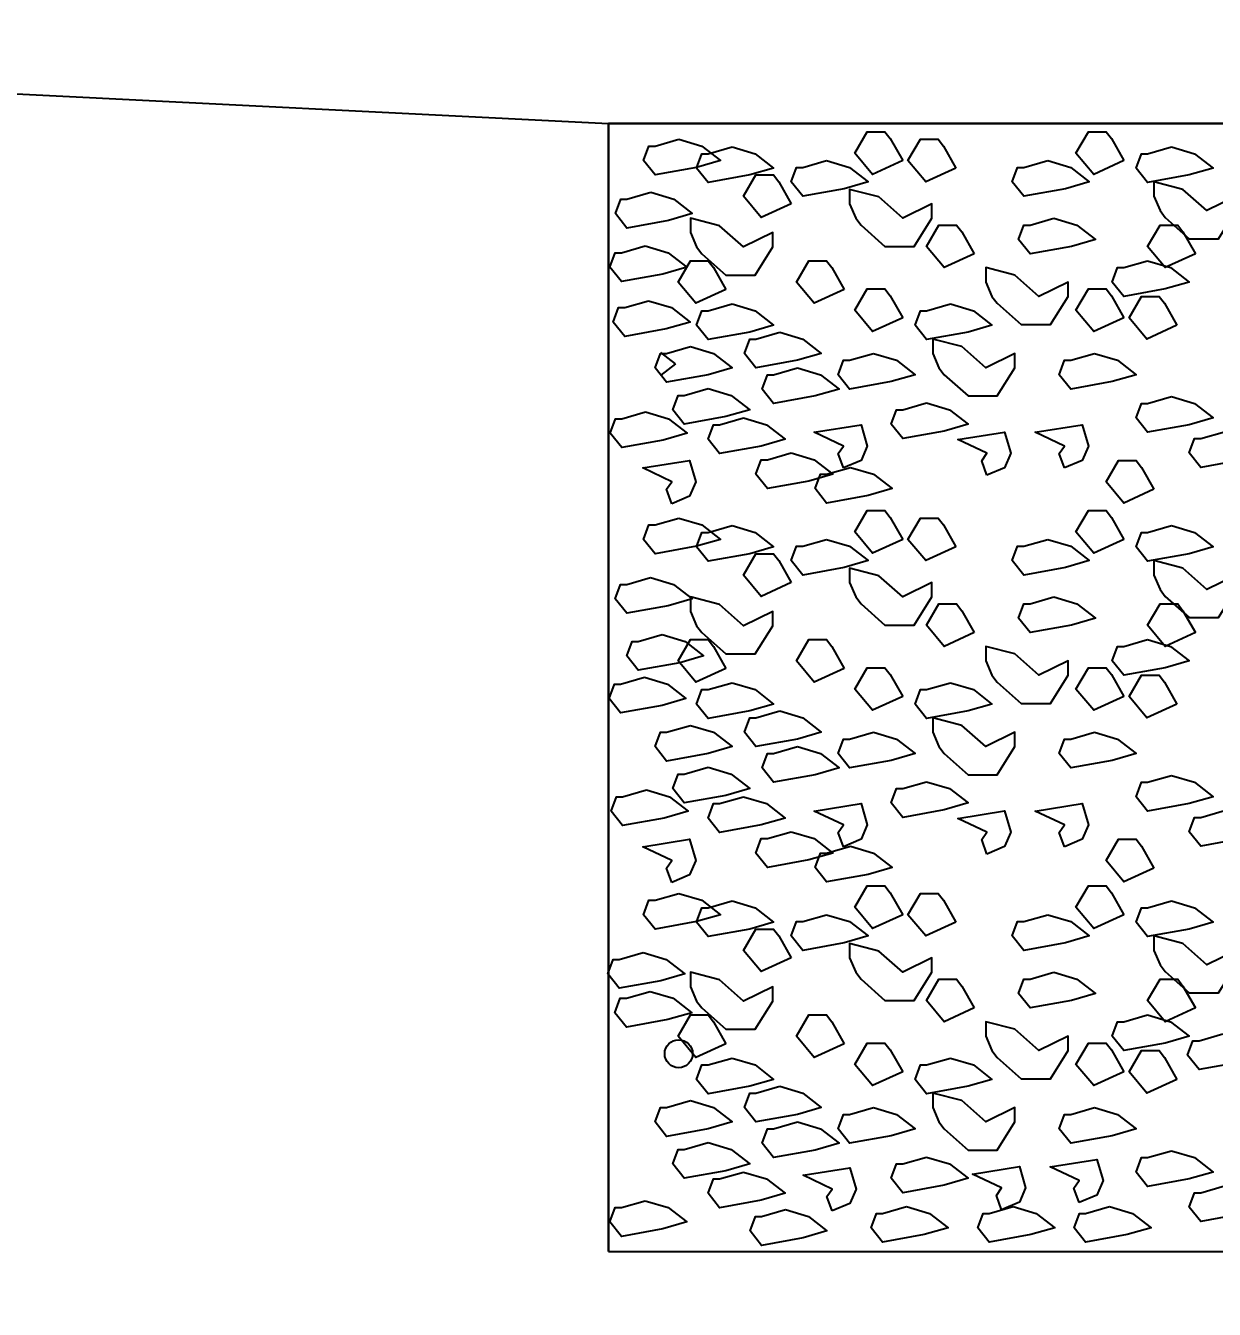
# Model space of a CAD drawing. Header units: metres. Extents: x 0 to 298, y 0 to 242.
# Drawn here: x 29.991 to 33.633, y 10.493 to 14.426 of the extents above; entities that cross this region are included whole.
import ezdxf

# ---------------------------------------------------------------- set-up
doc = ezdxf.new("R2010")
doc.units = ezdxf.units.M
doc.styles.add('rs', font='arial.ttf', dxfattribs={"width": 0.85})
doc.dimstyles.new('my1', dxfattribs={"dimtxt": 0.3, "dimasz": 0.1, "dimexe": 0.12, "dimexo": 0.5, "dimgap": 0.1, "dimtad": 1, "dimtoh": 1, "dimzin": 3, "dimdsep": 46, "dimtxsty": 'rs', "dimblk": 'OBLIQUE', "dimcen": 0.09, "dimdle": 0.1, "dimclrd": 8, "dimclre": 8, "dimclrt": 4, "dimadec": 0, "dimazin": 0, "dimtfac": 1, "dimtofl": 0, "dimtmove": 0, "dimatfit": 3, "dimldrblk": 'OBLIQUE', "dimfxl": 0, "dimtolj": 1, "dimtzin": 0, "dimarcsym": 0})

# ---------------------------------------------------------------- blocks, each defined once
blk = doc.blocks.new('_Oblique')
at = {"color": 0, "linetype": 'ByBlock', "lineweight": -2}
blk.add_line((-0.5, -0.5), (0.5, 0.5), dxfattribs=at)
blk = doc.blocks.new('*D60')
at = {"color": 8, "linetype": 'Continuous', "lineweight": -2}
for p, q in [((31.777, 10.17), (31.777, 8.1359)), ((34.081, 10.17), (34.081, 8.1359)), ((31.677, 8.2559), (34.181, 8.2559))]:
    blk.add_line(p, q, dxfattribs=at)
at = {"layer": 'DEFPOINTS', "color": 0, "linetype": 'Continuous'}
for p in [(31.777, 10.67), (34.081, 10.67), (34.081, 8.2559)]:
    blk.add_point(p, dxfattribs=at)
at = {"color": 8, "linetype": 'Continuous', "lineweight": -2, "xscale": 0.1, "yscale": 0.1, "zscale": 0.1, "rotation": 180}
blk.add_blockref('_Oblique', (31.777, 8.2559), dxfattribs=at)
at = {"color": 8, "linetype": 'Continuous', "lineweight": -2, "xscale": 0.1, "yscale": 0.1, "zscale": 0.1}
blk.add_blockref('_Oblique', (34.081, 8.2559), dxfattribs=at)
at = {"color": 4, "linetype": 'Continuous', "insert": (32.929, 8.509), "char_height": 0.3, "attachment_point": 5, "style": 'rs'}
blk.add_mtext('\\A1;1.00', dxfattribs=at)

msp = doc.modelspace()

# ---------------------------------------------------------------- linework, layer by layer
at = {"ltscale": 7}
for p, q in [((21.14714, 14.65748), (31.77703, 14.12598)), ((31.77703, 10.66998), (31.77703, 14.12598)), ((31.77703, 14.12598), (34.02343, 14.12598)), ((31.77703, 10.66998), (34.02343, 10.66998))]:
    msp.add_line(p, q, dxfattribs=at)
for q in [(31.93706, 13.42415), (31.93706, 13.35538)]:
    msp.add_line((31.98212, 13.38977), q)
at = {"color": 175, "linetype": 'ByBlock'}
msp.add_lwpolyline([(31.77703, 10.66998), (34.08103, 10.66998), (34.08103, 14.12598), (31.77703, 14.12598)], close=True, dxfattribs=at)
for points in [[(32.67794, 14.01238), (32.58584, 13.97018), (32.53166, 14.0354), (32.56958, 14.10062), (32.62376, 14.10062), (32.64001, 14.07952)], [(32.67794, 14.01238), (32.58584, 13.97018), (32.53166, 14.0354), (32.56958, 14.10062), (32.62376, 14.10062), (32.64001, 14.07952)], [(33.35516, 14.01238), (33.26306, 13.97018), (33.20888, 14.0354), (33.24681, 14.10062), (33.30098, 14.10062), (33.31724, 14.07952)], [(33.35516, 14.01238), (33.26306, 13.97018), (33.20888, 14.0354), (33.24681, 14.10062), (33.30098, 14.10062), (33.31724, 14.07952)], [(31.99259, 14.0776), (32.06302, 14.0565), (32.11991, 14.01238), (32.04677, 13.99128), (31.91945, 13.96826), (31.88423, 14.01238), (31.90049, 14.0565), (31.91945, 14.0565)], [(31.99259, 14.0776), (32.06302, 14.0565), (32.11991, 14.01238), (32.04677, 13.99128), (31.91945, 13.96826), (31.88423, 14.01238), (31.90049, 14.0565), (31.91945, 14.0565)], [(32.15512, 14.05459), (32.22555, 14.03348), (32.28244, 13.98936), (32.2093, 13.96826), (32.08198, 13.94524), (32.04677, 13.98936), (32.06302, 14.03348), (32.08198, 14.03348)], [(32.15512, 14.05459), (32.22555, 14.03348), (32.28244, 13.98936), (32.2093, 13.96826), (32.08198, 13.94524), (32.04677, 13.98936), (32.06302, 14.03348), (32.08198, 14.03348)], [(32.84047, 13.98936), (32.74837, 13.94716), (32.69419, 14.01238), (32.73212, 14.0776), (32.78629, 14.0776), (32.80255, 14.0565)], [(32.84047, 13.98936), (32.74837, 13.94716), (32.69419, 14.01238), (32.73212, 14.0776), (32.78629, 14.0776), (32.80255, 14.0565)], [(33.50144, 14.05459), (33.57187, 14.03348), (33.62876, 13.98936), (33.55562, 13.96826), (33.4283, 13.94524), (33.39309, 13.98936), (33.40934, 14.03348), (33.4283, 14.03348)], [(33.50144, 14.05459), (33.57187, 14.03348), (33.62876, 13.98936), (33.55562, 13.96826), (33.4283, 13.94524), (33.39309, 13.98936), (33.40934, 14.03348), (33.4283, 14.03348)], [(32.44497, 14.01238), (32.51541, 13.99128), (32.57229, 13.94716), (32.49915, 13.92606), (32.37183, 13.90304), (32.33662, 13.94716), (32.35287, 13.99128), (32.37183, 13.99128)], [(32.44497, 14.01238), (32.51541, 13.99128), (32.57229, 13.94716), (32.49915, 13.92606), (32.37183, 13.90304), (32.33662, 13.94716), (32.35287, 13.99128), (32.37183, 13.99128)], [(33.1222, 14.01238), (33.19263, 13.99128), (33.24951, 13.94716), (33.17637, 13.92606), (33.04906, 13.90304), (33.01384, 13.94716), (33.03009, 13.99128), (33.04906, 13.99128)], [(33.1222, 14.01238), (33.19263, 13.99128), (33.24951, 13.94716), (33.17637, 13.92606), (33.04906, 13.90304), (33.01384, 13.94716), (33.03009, 13.99128), (33.04906, 13.99128)], [(32.33662, 13.88002), (32.24452, 13.83782), (32.19034, 13.90304), (32.22826, 13.96826), (32.28244, 13.96826), (32.29869, 13.94716)], [(32.33662, 13.88002), (32.24452, 13.83782), (32.19034, 13.90304), (32.22826, 13.96826), (32.28244, 13.96826), (32.29869, 13.94716)], [(32.55062, 13.8148), (32.62376, 13.74958), (32.71315, 13.74958), (32.76733, 13.8359), (32.76733, 13.88002), (32.67794, 13.8359), (32.6048, 13.90112), (32.51541, 13.92414), (32.51541, 13.88002), (32.53437, 13.8359)], [(32.55062, 13.8148), (32.62376, 13.74958), (32.71315, 13.74958), (32.76733, 13.8359), (32.76733, 13.88002), (32.67794, 13.8359), (32.6048, 13.90112), (32.51541, 13.92414), (32.51541, 13.88002), (32.53437, 13.8359)], [(33.48248, 13.83782), (33.55562, 13.7726), (33.64501, 13.7726), (33.69919, 13.85892), (33.69919, 13.90304), (33.6098, 13.85892), (33.53666, 13.92414), (33.44726, 13.94716), (33.44726, 13.90304), (33.46623, 13.85892)], [(33.48248, 13.83782), (33.55562, 13.7726), (33.64501, 13.7726), (33.69919, 13.85892), (33.69919, 13.90304), (33.6098, 13.85892), (33.53666, 13.92414), (33.44726, 13.94716), (33.44726, 13.90304), (33.46623, 13.85892)], [(31.90621, 13.9151), (31.97664, 13.894), (32.03353, 13.84988), (31.96039, 13.82878), (31.83307, 13.80576), (31.79786, 13.84988), (31.81411, 13.894), (31.83307, 13.894)], [(31.90621, 13.9151), (31.97664, 13.894), (32.03353, 13.84988), (31.96039, 13.82878), (31.83307, 13.80576), (31.79786, 13.84988), (31.81411, 13.894), (31.83307, 13.894)], [(32.06302, 13.72656), (32.13616, 13.66134), (32.22555, 13.66134), (32.27973, 13.74766), (32.27973, 13.79178), (32.19034, 13.74766), (32.1172, 13.81288), (32.02781, 13.8359), (32.02781, 13.79178), (32.04677, 13.74766)], [(32.06302, 13.72656), (32.13616, 13.66134), (32.22555, 13.66134), (32.27973, 13.74766), (32.27973, 13.79178), (32.19034, 13.74766), (32.1172, 13.81288), (32.02781, 13.8359), (32.02781, 13.79178), (32.04677, 13.74766)], [(32.89736, 13.72656), (32.80526, 13.68436), (32.75108, 13.74958), (32.789, 13.8148), (32.84318, 13.8148), (32.85943, 13.7937)], [(32.89736, 13.72656), (32.80526, 13.68436), (32.75108, 13.74958), (32.789, 13.8148), (32.84318, 13.8148), (32.85943, 13.7937)], [(33.14116, 13.8359), (33.21159, 13.8148), (33.26848, 13.77068), (33.19534, 13.74958), (33.06802, 13.72656), (33.0328, 13.77068), (33.04906, 13.8148), (33.06802, 13.8148)], [(33.14116, 13.8359), (33.21159, 13.8148), (33.26848, 13.77068), (33.19534, 13.74958), (33.06802, 13.72656), (33.0328, 13.77068), (33.04906, 13.8148), (33.06802, 13.8148)], [(33.57458, 13.72656), (33.48248, 13.68436), (33.4283, 13.74958), (33.46623, 13.8148), (33.5204, 13.8148), (33.53666, 13.7937)], [(33.57458, 13.72656), (33.48248, 13.68436), (33.4283, 13.74958), (33.46623, 13.8148), (33.5204, 13.8148), (33.53666, 13.7937)], [(31.88927, 13.75084), (31.9597, 13.72974), (32.01658, 13.68562), (31.94344, 13.66452), (31.81613, 13.6415), (31.78091, 13.68562), (31.79716, 13.72974), (31.81613, 13.72974)], [(32.13616, 13.61722), (32.04406, 13.57502), (31.98988, 13.64024), (32.02781, 13.70546), (32.08198, 13.70546), (32.09824, 13.68436)], [(32.13616, 13.61722), (32.04406, 13.57502), (31.98988, 13.64024), (32.02781, 13.70546), (32.08198, 13.70546), (32.09824, 13.68436)], [(32.49915, 13.61722), (32.40705, 13.57502), (32.35287, 13.64024), (32.3908, 13.70546), (32.44497, 13.70546), (32.46123, 13.68436)], [(32.49915, 13.61722), (32.40705, 13.57502), (32.35287, 13.64024), (32.3908, 13.70546), (32.44497, 13.70546), (32.46123, 13.68436)], [(33.4283, 13.70546), (33.49873, 13.68436), (33.55562, 13.64024), (33.48248, 13.61914), (33.35516, 13.59612), (33.31995, 13.64024), (33.3362, 13.68436), (33.35516, 13.68436)], [(33.4283, 13.70546), (33.49873, 13.68436), (33.55562, 13.64024), (33.48248, 13.61914), (33.35516, 13.59612), (33.31995, 13.64024), (33.3362, 13.68436), (33.35516, 13.68436)], [(32.96779, 13.57502), (33.04093, 13.5098), (33.13032, 13.5098), (33.1845, 13.59612), (33.1845, 13.64024), (33.09511, 13.59612), (33.02197, 13.66134), (32.93257, 13.68436), (32.93257, 13.64024), (32.95154, 13.59612)], [(32.96779, 13.57502), (33.04093, 13.5098), (33.13032, 13.5098), (33.1845, 13.59612), (33.1845, 13.64024), (33.09511, 13.59612), (33.02197, 13.66134), (32.93257, 13.68436), (32.93257, 13.64024), (32.95154, 13.59612)], [(32.67794, 13.5309), (32.58584, 13.4887), (32.53166, 13.55392), (32.56958, 13.61914), (32.62376, 13.61914), (32.64001, 13.59804)], [(32.67794, 13.5309), (32.58584, 13.4887), (32.53166, 13.55392), (32.56958, 13.61914), (32.62376, 13.61914), (32.64001, 13.59804)], [(33.35516, 13.5309), (33.26306, 13.4887), (33.20888, 13.55392), (33.24681, 13.61914), (33.30098, 13.61914), (33.31724, 13.59804)], [(33.35516, 13.5309), (33.26306, 13.4887), (33.20888, 13.55392), (33.24681, 13.61914), (33.30098, 13.61914), (33.31724, 13.59804)], [(31.89948, 13.58291), (31.96991, 13.56181), (32.0268, 13.51769), (31.95366, 13.49659), (31.82634, 13.47357), (31.79112, 13.51769), (31.80738, 13.56181), (31.82634, 13.56181)], [(32.15512, 13.5731), (32.22555, 13.552), (32.28244, 13.50788), (32.2093, 13.48678), (32.08198, 13.46376), (32.04677, 13.50788), (32.06302, 13.552), (32.08198, 13.552)], [(32.15512, 13.5731), (32.22555, 13.552), (32.28244, 13.50788), (32.2093, 13.48678), (32.08198, 13.46376), (32.04677, 13.50788), (32.06302, 13.552), (32.08198, 13.552)], [(32.82422, 13.5731), (32.89465, 13.552), (32.95154, 13.50788), (32.8784, 13.48678), (32.75108, 13.46376), (32.71586, 13.50788), (32.73212, 13.552), (32.75108, 13.552)], [(32.82422, 13.5731), (32.89465, 13.552), (32.95154, 13.50788), (32.8784, 13.48678), (32.75108, 13.46376), (32.71586, 13.50788), (32.73212, 13.552), (32.75108, 13.552)], [(33.51769, 13.50788), (33.42559, 13.46568), (33.37141, 13.5309), (33.40934, 13.59612), (33.46352, 13.59612), (33.47977, 13.57502)], [(33.51769, 13.50788), (33.42559, 13.46568), (33.37141, 13.5309), (33.40934, 13.59612), (33.46352, 13.59612), (33.47977, 13.57502)], [(32.3014, 13.48678), (32.37183, 13.46568), (32.42872, 13.42156), (32.35558, 13.40046), (32.22826, 13.37744), (32.19305, 13.42156), (32.2093, 13.46568), (32.22826, 13.46568)], [(32.3014, 13.48678), (32.37183, 13.46568), (32.42872, 13.42156), (32.35558, 13.40046), (32.22826, 13.37744), (32.19305, 13.42156), (32.2093, 13.46568), (32.22826, 13.46568)], [(32.80526, 13.35634), (32.8784, 13.29112), (32.96779, 13.29112), (33.02197, 13.37744), (33.02197, 13.42156), (32.93257, 13.37744), (32.85943, 13.44266), (32.77004, 13.46568), (32.77004, 13.42156), (32.789, 13.37744)], [(32.80526, 13.35634), (32.8784, 13.29112), (32.96779, 13.29112), (33.02197, 13.37744), (33.02197, 13.42156), (32.93257, 13.37744), (32.85943, 13.44266), (32.77004, 13.46568), (32.77004, 13.42156), (32.789, 13.37744)], [(32.02781, 13.44266), (32.09824, 13.42156), (32.15512, 13.37744), (32.08198, 13.35634), (31.95467, 13.33332), (31.91945, 13.37744), (31.9357, 13.42156), (31.95467, 13.42156)], [(32.02781, 13.44266), (32.09824, 13.42156), (32.15512, 13.37744), (32.08198, 13.35634), (31.95467, 13.33332), (31.91945, 13.37744), (31.9357, 13.42156), (31.95467, 13.42156)], [(32.58855, 13.42156), (32.65898, 13.40046), (32.71586, 13.35634), (32.64272, 13.33524), (32.51541, 13.31222), (32.48019, 13.35634), (32.49644, 13.40046), (32.51541, 13.40046)], [(32.58855, 13.42156), (32.65898, 13.40046), (32.71586, 13.35634), (32.64272, 13.33524), (32.51541, 13.31222), (32.48019, 13.35634), (32.49644, 13.40046), (32.51541, 13.40046)], [(33.26577, 13.42156), (33.3362, 13.40046), (33.39309, 13.35634), (33.31995, 13.33524), (33.19263, 13.31222), (33.15741, 13.35634), (33.17367, 13.40046), (33.19263, 13.40046)], [(33.26577, 13.42156), (33.3362, 13.40046), (33.39309, 13.35634), (33.31995, 13.33524), (33.19263, 13.31222), (33.15741, 13.35634), (33.17367, 13.40046), (33.19263, 13.40046)], [(32.35558, 13.37744), (32.42601, 13.35634), (32.4829, 13.31222), (32.40976, 13.29112), (32.28244, 13.2681), (32.24723, 13.31222), (32.26348, 13.35634), (32.28244, 13.35634)], [(32.35558, 13.37744), (32.42601, 13.35634), (32.4829, 13.31222), (32.40976, 13.29112), (32.28244, 13.2681), (32.24723, 13.31222), (32.26348, 13.35634), (32.28244, 13.35634)], [(32.08198, 13.31414), (32.15241, 13.29303), (32.2093, 13.24891), (32.13616, 13.22781), (32.00884, 13.20479), (31.97363, 13.24891), (31.98988, 13.29303), (32.00884, 13.29303)], [(32.08198, 13.31414), (32.15241, 13.29303), (32.2093, 13.24891), (32.13616, 13.22781), (32.00884, 13.20479), (31.97363, 13.24891), (31.98988, 13.29303), (32.00884, 13.29303)], [(32.75108, 13.27002), (32.82151, 13.24891), (32.8784, 13.20479), (32.80526, 13.18369), (32.67794, 13.16067), (32.64272, 13.20479), (32.65898, 13.24891), (32.67794, 13.24891)], [(32.75108, 13.27002), (32.82151, 13.24891), (32.8784, 13.20479), (32.80526, 13.18369), (32.67794, 13.16067), (32.64272, 13.20479), (32.65898, 13.24891), (32.67794, 13.24891)], [(33.50144, 13.2892), (33.57187, 13.2681), (33.62876, 13.22398), (33.55562, 13.20288), (33.4283, 13.17986), (33.39309, 13.22398), (33.40934, 13.2681), (33.4283, 13.2681)], [(33.50144, 13.2892), (33.57187, 13.2681), (33.62876, 13.22398), (33.55562, 13.20288), (33.4283, 13.17986), (33.39309, 13.22398), (33.40934, 13.2681), (33.4283, 13.2681)], [(31.89045, 13.24258), (31.96088, 13.22148), (32.01776, 13.17736), (31.94462, 13.15626), (31.81731, 13.13324), (31.78209, 13.17736), (31.79834, 13.22148), (31.81731, 13.22148)], [(32.19034, 13.22398), (32.26077, 13.20288), (32.31766, 13.15876), (32.24452, 13.13765), (32.1172, 13.11464), (32.08198, 13.15876), (32.09824, 13.20288), (32.1172, 13.20288)], [(32.19034, 13.22398), (32.26077, 13.20288), (32.31766, 13.15876), (32.24452, 13.13765), (32.1172, 13.11464), (32.08198, 13.15876), (32.09824, 13.20288), (32.1172, 13.20288)], [(32.49644, 13.07052), (32.48019, 13.11464), (32.49644, 13.13765), (32.40705, 13.17986), (32.55062, 13.20288), (32.56958, 13.13765), (32.55062, 13.09353)], [(32.49644, 13.07052), (32.48019, 13.11464), (32.49644, 13.13765), (32.40705, 13.17986), (32.55062, 13.20288), (32.56958, 13.13765), (32.55062, 13.09353)], [(32.93616, 13.04834), (32.91991, 13.09246), (32.93616, 13.11548), (32.84677, 13.15768), (32.99034, 13.1807), (33.0093, 13.11548), (32.99034, 13.07136)], [(32.93616, 13.04834), (32.91991, 13.09246), (32.93616, 13.11548), (32.84677, 13.15768), (32.99034, 13.1807), (33.0093, 13.11548), (32.99034, 13.07136)], [(33.17367, 13.07052), (33.15741, 13.11464), (33.17367, 13.13765), (33.08427, 13.17986), (33.22784, 13.20288), (33.24681, 13.13765), (33.22784, 13.09353)], [(33.17367, 13.07052), (33.15741, 13.11464), (33.17367, 13.13765), (33.08427, 13.17986), (33.22784, 13.20288), (33.24681, 13.13765), (33.22784, 13.09353)], [(33.66397, 13.18177), (33.73441, 13.16067), (33.79129, 13.11655), (33.71815, 13.09545), (33.59083, 13.07243), (33.55562, 13.11655), (33.57187, 13.16067), (33.59083, 13.16067)], [(33.66397, 13.18177), (33.73441, 13.16067), (33.79129, 13.11655), (33.71815, 13.09545), (33.59083, 13.07243), (33.55562, 13.11655), (33.57187, 13.16067), (33.59083, 13.16067)], [(32.33662, 13.11655), (32.40705, 13.09545), (32.46394, 13.05133), (32.3908, 13.03023), (32.26348, 13.00721), (32.22826, 13.05133), (32.24452, 13.09545), (32.26348, 13.09545)], [(32.33662, 13.11655), (32.40705, 13.09545), (32.46394, 13.05133), (32.3908, 13.03023), (32.26348, 13.00721), (32.22826, 13.05133), (32.24452, 13.09545), (32.26348, 13.09545)], [(31.97092, 12.96117), (31.95467, 13.00529), (31.97092, 13.02831), (31.88153, 13.07052), (32.0251, 13.09353), (32.04406, 13.02831), (32.0251, 12.98419)], [(31.97092, 12.96117), (31.95467, 13.00529), (31.97092, 13.02831), (31.88153, 13.07052), (32.0251, 13.09353), (32.04406, 13.02831), (32.0251, 12.98419)], [(32.51811, 13.07243), (32.58855, 13.05133), (32.64543, 13.00721), (32.57229, 12.98611), (32.44497, 12.96309), (32.40976, 13.00721), (32.42601, 13.05133), (32.44497, 13.05133)], [(32.51811, 13.07243), (32.58855, 13.05133), (32.64543, 13.00721), (32.57229, 12.98611), (32.44497, 12.96309), (32.40976, 13.00721), (32.42601, 13.05133), (32.44497, 13.05133)], [(33.44726, 13.00529), (33.35516, 12.96309), (33.30098, 13.02831), (33.33891, 13.09353), (33.39309, 13.09353), (33.40934, 13.07243)], [(33.44726, 13.00529), (33.35516, 12.96309), (33.30098, 13.02831), (33.33891, 13.09353), (33.39309, 13.09353), (33.40934, 13.07243)], [(32.67794, 12.85184), (32.58584, 12.80964), (32.53166, 12.87486), (32.56958, 12.94008), (32.62376, 12.94008), (32.64001, 12.91898)], [(32.67794, 12.85184), (32.58584, 12.80964), (32.53166, 12.87486), (32.56958, 12.94008), (32.62376, 12.94008), (32.64001, 12.91898)], [(33.35516, 12.85184), (33.26306, 12.80964), (33.20888, 12.87486), (33.24681, 12.94008), (33.30098, 12.94008), (33.31724, 12.91898)], [(33.35516, 12.85184), (33.26306, 12.80964), (33.20888, 12.87486), (33.24681, 12.94008), (33.30098, 12.94008), (33.31724, 12.91898)], [(31.99259, 12.91706), (32.06302, 12.89596), (32.11991, 12.85184), (32.04677, 12.83074), (31.91945, 12.80772), (31.88423, 12.85184), (31.90049, 12.89596), (31.91945, 12.89596)], [(31.99259, 12.91706), (32.06302, 12.89596), (32.11991, 12.85184), (32.04677, 12.83074), (31.91945, 12.80772), (31.88423, 12.85184), (31.90049, 12.89596), (31.91945, 12.89596)], [(32.84047, 12.82882), (32.74837, 12.78662), (32.69419, 12.85184), (32.73212, 12.91706), (32.78629, 12.91706), (32.80255, 12.89596)], [(32.84047, 12.82882), (32.74837, 12.78662), (32.69419, 12.85184), (32.73212, 12.91706), (32.78629, 12.91706), (32.80255, 12.89596)], [(32.15512, 12.89405), (32.22555, 12.87294), (32.28244, 12.82882), (32.2093, 12.80772), (32.08198, 12.7847), (32.04677, 12.82882), (32.06302, 12.87294), (32.08198, 12.87294)], [(32.15512, 12.89405), (32.22555, 12.87294), (32.28244, 12.82882), (32.2093, 12.80772), (32.08198, 12.7847), (32.04677, 12.82882), (32.06302, 12.87294), (32.08198, 12.87294)], [(33.50144, 12.89405), (33.57187, 12.87294), (33.62876, 12.82882), (33.55562, 12.80772), (33.4283, 12.7847), (33.39309, 12.82882), (33.40934, 12.87294), (33.4283, 12.87294)], [(33.50144, 12.89405), (33.57187, 12.87294), (33.62876, 12.82882), (33.55562, 12.80772), (33.4283, 12.7847), (33.39309, 12.82882), (33.40934, 12.87294), (33.4283, 12.87294)], [(32.44497, 12.85184), (32.51541, 12.83074), (32.57229, 12.78662), (32.49915, 12.76552), (32.37183, 12.7425), (32.33662, 12.78662), (32.35287, 12.83074), (32.37183, 12.83074)], [(32.44497, 12.85184), (32.51541, 12.83074), (32.57229, 12.78662), (32.49915, 12.76552), (32.37183, 12.7425), (32.33662, 12.78662), (32.35287, 12.83074), (32.37183, 12.83074)], [(33.1222, 12.85184), (33.19263, 12.83074), (33.24951, 12.78662), (33.17637, 12.76552), (33.04906, 12.7425), (33.01384, 12.78662), (33.03009, 12.83074), (33.04906, 12.83074)], [(33.1222, 12.85184), (33.19263, 12.83074), (33.24951, 12.78662), (33.17637, 12.76552), (33.04906, 12.7425), (33.01384, 12.78662), (33.03009, 12.83074), (33.04906, 12.83074)], [(32.33662, 12.71948), (32.24452, 12.67728), (32.19034, 12.7425), (32.22826, 12.80772), (32.28244, 12.80772), (32.29869, 12.78662)], [(32.33662, 12.71948), (32.24452, 12.67728), (32.19034, 12.7425), (32.22826, 12.80772), (32.28244, 12.80772), (32.29869, 12.78662)], [(33.48248, 12.67728), (33.55562, 12.61206), (33.64501, 12.61206), (33.69919, 12.69838), (33.69919, 12.7425), (33.6098, 12.69838), (33.53666, 12.7636), (33.44726, 12.78662), (33.44726, 12.7425), (33.46623, 12.69838)], [(33.48248, 12.67728), (33.55562, 12.61206), (33.64501, 12.61206), (33.69919, 12.69838), (33.69919, 12.7425), (33.6098, 12.69838), (33.53666, 12.7636), (33.44726, 12.78662), (33.44726, 12.7425), (33.46623, 12.69838)], [(32.55062, 12.65426), (32.62376, 12.58904), (32.71315, 12.58904), (32.76733, 12.67536), (32.76733, 12.71948), (32.67794, 12.67536), (32.6048, 12.74058), (32.51541, 12.7636), (32.51541, 12.71948), (32.53437, 12.67536)], [(32.55062, 12.65426), (32.62376, 12.58904), (32.71315, 12.58904), (32.76733, 12.67536), (32.76733, 12.71948), (32.67794, 12.67536), (32.6048, 12.74058), (32.51541, 12.7636), (32.51541, 12.71948), (32.53437, 12.67536)], [(31.9057, 12.73464), (31.97613, 12.71354), (32.03302, 12.66942), (31.95988, 12.64832), (31.83256, 12.6253), (31.79735, 12.66942), (31.8136, 12.71354), (31.83256, 12.71354)], [(31.9057, 12.73464), (31.97613, 12.71354), (32.03302, 12.66942), (31.95988, 12.64832), (31.83256, 12.6253), (31.79735, 12.66942), (31.8136, 12.71354), (31.83256, 12.71354)], [(32.06302, 12.56602), (32.13616, 12.5008), (32.22555, 12.5008), (32.27973, 12.58712), (32.27973, 12.63124), (32.19034, 12.58712), (32.1172, 12.65234), (32.02781, 12.67536), (32.02781, 12.63124), (32.04677, 12.58712)], [(32.06302, 12.56602), (32.13616, 12.5008), (32.22555, 12.5008), (32.27973, 12.58712), (32.27973, 12.63124), (32.19034, 12.58712), (32.1172, 12.65234), (32.02781, 12.67536), (32.02781, 12.63124), (32.04677, 12.58712)], [(33.14116, 12.67536), (33.21159, 12.65426), (33.26848, 12.61014), (33.19534, 12.58904), (33.06802, 12.56602), (33.0328, 12.61014), (33.04906, 12.65426), (33.06802, 12.65426)], [(33.14116, 12.67536), (33.21159, 12.65426), (33.26848, 12.61014), (33.19534, 12.58904), (33.06802, 12.56602), (33.0328, 12.61014), (33.04906, 12.65426), (33.06802, 12.65426)], [(32.89736, 12.56602), (32.80526, 12.52382), (32.75108, 12.58904), (32.789, 12.65426), (32.84318, 12.65426), (32.85943, 12.63316)], [(32.89736, 12.56602), (32.80526, 12.52382), (32.75108, 12.58904), (32.789, 12.65426), (32.84318, 12.65426), (32.85943, 12.63316)], [(33.57458, 12.56602), (33.48248, 12.52382), (33.4283, 12.58904), (33.46623, 12.65426), (33.5204, 12.65426), (33.53666, 12.63316)], [(33.57458, 12.56602), (33.48248, 12.52382), (33.4283, 12.58904), (33.46623, 12.65426), (33.5204, 12.65426), (33.53666, 12.63316)], [(31.94092, 12.56008), (32.01135, 12.53898), (32.06824, 12.49486), (31.9951, 12.47375), (31.86778, 12.45074), (31.83256, 12.49486), (31.84882, 12.53898), (31.86778, 12.53898)], [(31.94092, 12.56008), (32.01135, 12.53898), (32.06824, 12.49486), (31.9951, 12.47375), (31.86778, 12.45074), (31.83256, 12.49486), (31.84882, 12.53898), (31.86778, 12.53898)], [(32.13616, 12.45668), (32.04406, 12.41448), (31.98988, 12.4797), (32.02781, 12.54492), (32.08198, 12.54492), (32.09824, 12.52382)], [(32.13616, 12.45668), (32.04406, 12.41448), (31.98988, 12.4797), (32.02781, 12.54492), (32.08198, 12.54492), (32.09824, 12.52382)], [(32.49915, 12.45668), (32.40705, 12.41448), (32.35287, 12.4797), (32.3908, 12.54492), (32.44497, 12.54492), (32.46123, 12.52382)], [(32.49915, 12.45668), (32.40705, 12.41448), (32.35287, 12.4797), (32.3908, 12.54492), (32.44497, 12.54492), (32.46123, 12.52382)], [(32.96779, 12.41448), (33.04093, 12.34926), (33.13032, 12.34926), (33.1845, 12.43558), (33.1845, 12.4797), (33.09511, 12.43558), (33.02197, 12.5008), (32.93257, 12.52382), (32.93257, 12.4797), (32.95154, 12.43558)], [(32.96779, 12.41448), (33.04093, 12.34926), (33.13032, 12.34926), (33.1845, 12.43558), (33.1845, 12.4797), (33.09511, 12.43558), (33.02197, 12.5008), (32.93257, 12.52382), (32.93257, 12.4797), (32.95154, 12.43558)], [(33.4283, 12.54492), (33.49873, 12.52382), (33.55562, 12.4797), (33.48248, 12.4586), (33.35516, 12.43558), (33.31995, 12.4797), (33.3362, 12.52382), (33.35516, 12.52382)], [(33.4283, 12.54492), (33.49873, 12.52382), (33.55562, 12.4797), (33.48248, 12.4586), (33.35516, 12.43558), (33.31995, 12.4797), (33.3362, 12.52382), (33.35516, 12.52382)], [(31.88674, 12.42963), (31.95717, 12.40853), (32.01406, 12.36441), (31.94092, 12.34331), (31.8136, 12.32029), (31.77838, 12.36441), (31.79464, 12.40853), (31.8136, 12.40853)], [(32.67794, 12.37036), (32.58584, 12.32816), (32.53166, 12.39338), (32.56958, 12.4586), (32.62376, 12.4586), (32.64001, 12.4375)], [(32.67794, 12.37036), (32.58584, 12.32816), (32.53166, 12.39338), (32.56958, 12.4586), (32.62376, 12.4586), (32.64001, 12.4375)], [(33.35516, 12.37036), (33.26306, 12.32816), (33.20888, 12.39338), (33.24681, 12.4586), (33.30098, 12.4586), (33.31724, 12.4375)], [(33.35516, 12.37036), (33.26306, 12.32816), (33.20888, 12.39338), (33.24681, 12.4586), (33.30098, 12.4586), (33.31724, 12.4375)], [(33.51769, 12.34734), (33.42559, 12.30514), (33.37141, 12.37036), (33.40934, 12.43558), (33.46352, 12.43558), (33.47977, 12.41448)], [(33.51769, 12.34734), (33.42559, 12.30514), (33.37141, 12.37036), (33.40934, 12.43558), (33.46352, 12.43558), (33.47977, 12.41448)], [(32.15512, 12.41256), (32.22555, 12.39146), (32.28244, 12.34734), (32.2093, 12.32624), (32.08198, 12.30322), (32.04677, 12.34734), (32.06302, 12.39146), (32.08198, 12.39146)], [(32.15512, 12.41256), (32.22555, 12.39146), (32.28244, 12.34734), (32.2093, 12.32624), (32.08198, 12.30322), (32.04677, 12.34734), (32.06302, 12.39146), (32.08198, 12.39146)], [(32.82422, 12.41256), (32.89465, 12.39146), (32.95154, 12.34734), (32.8784, 12.32624), (32.75108, 12.30322), (32.71586, 12.34734), (32.73212, 12.39146), (32.75108, 12.39146)], [(32.82422, 12.41256), (32.89465, 12.39146), (32.95154, 12.34734), (32.8784, 12.32624), (32.75108, 12.30322), (32.71586, 12.34734), (32.73212, 12.39146), (32.75108, 12.39146)], [(32.3014, 12.32624), (32.37183, 12.30514), (32.42872, 12.26102), (32.35558, 12.23992), (32.22826, 12.2169), (32.19305, 12.26102), (32.2093, 12.30514), (32.22826, 12.30514)], [(32.3014, 12.32624), (32.37183, 12.30514), (32.42872, 12.26102), (32.35558, 12.23992), (32.22826, 12.2169), (32.19305, 12.26102), (32.2093, 12.30514), (32.22826, 12.30514)], [(32.02781, 12.28212), (32.09824, 12.26102), (32.15512, 12.2169), (32.08198, 12.1958), (31.95467, 12.17278), (31.91945, 12.2169), (31.9357, 12.26102), (31.95467, 12.26102)], [(32.02781, 12.28212), (32.09824, 12.26102), (32.15512, 12.2169), (32.08198, 12.1958), (31.95467, 12.17278), (31.91945, 12.2169), (31.9357, 12.26102), (31.95467, 12.26102)], [(32.80526, 12.1958), (32.8784, 12.13058), (32.96779, 12.13058), (33.02197, 12.2169), (33.02197, 12.26102), (32.93257, 12.2169), (32.85943, 12.28212), (32.77004, 12.30514), (32.77004, 12.26102), (32.789, 12.2169)], [(32.80526, 12.1958), (32.8784, 12.13058), (32.96779, 12.13058), (33.02197, 12.2169), (33.02197, 12.26102), (32.93257, 12.2169), (32.85943, 12.28212), (32.77004, 12.30514), (32.77004, 12.26102), (32.789, 12.2169)], [(32.58855, 12.26102), (32.65898, 12.23992), (32.71586, 12.1958), (32.64272, 12.1747), (32.51541, 12.15168), (32.48019, 12.1958), (32.49644, 12.23992), (32.51541, 12.23992)], [(32.58855, 12.26102), (32.65898, 12.23992), (32.71586, 12.1958), (32.64272, 12.1747), (32.51541, 12.15168), (32.48019, 12.1958), (32.49644, 12.23992), (32.51541, 12.23992)], [(33.26577, 12.26102), (33.3362, 12.23992), (33.39309, 12.1958), (33.31995, 12.1747), (33.19263, 12.15168), (33.15741, 12.1958), (33.17367, 12.23992), (33.19263, 12.23992)], [(33.26577, 12.26102), (33.3362, 12.23992), (33.39309, 12.1958), (33.31995, 12.1747), (33.19263, 12.15168), (33.15741, 12.1958), (33.17367, 12.23992), (33.19263, 12.23992)], [(32.35558, 12.2169), (32.42601, 12.1958), (32.4829, 12.15168), (32.40976, 12.13058), (32.28244, 12.10756), (32.24723, 12.15168), (32.26348, 12.1958), (32.28244, 12.1958)], [(32.35558, 12.2169), (32.42601, 12.1958), (32.4829, 12.15168), (32.40976, 12.13058), (32.28244, 12.10756), (32.24723, 12.15168), (32.26348, 12.1958), (32.28244, 12.1958)], [(32.08198, 12.1536), (32.15241, 12.13249), (32.2093, 12.08837), (32.13616, 12.06727), (32.00884, 12.04425), (31.97363, 12.08837), (31.98988, 12.13249), (32.00884, 12.13249)], [(32.08198, 12.1536), (32.15241, 12.13249), (32.2093, 12.08837), (32.13616, 12.06727), (32.00884, 12.04425), (31.97363, 12.08837), (31.98988, 12.13249), (32.00884, 12.13249)], [(33.50144, 12.12866), (33.57187, 12.10756), (33.62876, 12.06344), (33.55562, 12.04234), (33.4283, 12.01932), (33.39309, 12.06344), (33.40934, 12.10756), (33.4283, 12.10756)], [(33.50144, 12.12866), (33.57187, 12.10756), (33.62876, 12.06344), (33.55562, 12.04234), (33.4283, 12.01932), (33.39309, 12.06344), (33.40934, 12.10756), (33.4283, 12.10756)], [(31.89309, 12.08427), (31.96352, 12.06317), (32.02041, 12.01905), (31.94727, 11.99794), (31.81995, 11.97493), (31.78474, 12.01905), (31.80099, 12.06317), (31.81995, 12.06317)], [(32.75108, 12.10948), (32.82151, 12.08837), (32.8784, 12.04425), (32.80526, 12.02315), (32.67794, 12.00013), (32.64272, 12.04425), (32.65898, 12.08837), (32.67794, 12.08837)], [(32.75108, 12.10948), (32.82151, 12.08837), (32.8784, 12.04425), (32.80526, 12.02315), (32.67794, 12.00013), (32.64272, 12.04425), (32.65898, 12.08837), (32.67794, 12.08837)], [(32.19034, 12.06344), (32.26077, 12.04234), (32.31766, 11.99822), (32.24452, 11.97711), (32.1172, 11.9541), (32.08198, 11.99822), (32.09824, 12.04234), (32.1172, 12.04234)], [(32.19034, 12.06344), (32.26077, 12.04234), (32.31766, 11.99822), (32.24452, 11.97711), (32.1172, 11.9541), (32.08198, 11.99822), (32.09824, 12.04234), (32.1172, 12.04234)], [(32.49644, 11.90998), (32.48019, 11.9541), (32.49644, 11.97711), (32.40705, 12.01932), (32.55062, 12.04234), (32.56958, 11.97711), (32.55062, 11.93299)], [(32.49644, 11.90998), (32.48019, 11.9541), (32.49644, 11.97711), (32.40705, 12.01932), (32.55062, 12.04234), (32.56958, 11.97711), (32.55062, 11.93299)], [(33.17367, 11.90998), (33.15741, 11.9541), (33.17367, 11.97711), (33.08427, 12.01932), (33.22784, 12.04234), (33.24681, 11.97711), (33.22784, 11.93299)], [(33.17367, 11.90998), (33.15741, 11.9541), (33.17367, 11.97711), (33.08427, 12.01932), (33.22784, 12.04234), (33.24681, 11.97711), (33.22784, 11.93299)], [(32.93616, 11.8878), (32.91991, 11.93192), (32.93616, 11.95494), (32.84677, 11.99714), (32.99034, 12.02016), (33.0093, 11.95494), (32.99034, 11.91082)], [(32.93616, 11.8878), (32.91991, 11.93192), (32.93616, 11.95494), (32.84677, 11.99714), (32.99034, 12.02016), (33.0093, 11.95494), (32.99034, 11.91082)], [(33.66397, 12.02124), (33.73441, 12.00013), (33.79129, 11.95601), (33.71815, 11.93491), (33.59083, 11.91189), (33.55562, 11.95601), (33.57187, 12.00013), (33.59083, 12.00013)], [(33.66397, 12.02124), (33.73441, 12.00013), (33.79129, 11.95601), (33.71815, 11.93491), (33.59083, 11.91189), (33.55562, 11.95601), (33.57187, 12.00013), (33.59083, 12.00013)], [(32.33662, 11.95601), (32.40705, 11.93491), (32.46394, 11.89079), (32.3908, 11.86969), (32.26348, 11.84667), (32.22826, 11.89079), (32.24452, 11.93491), (32.26348, 11.93491)], [(32.33662, 11.95601), (32.40705, 11.93491), (32.46394, 11.89079), (32.3908, 11.86969), (32.26348, 11.84667), (32.22826, 11.89079), (32.24452, 11.93491), (32.26348, 11.93491)], [(31.97092, 11.80063), (31.95467, 11.84475), (31.97092, 11.86777), (31.88153, 11.90998), (32.0251, 11.93299), (32.04406, 11.86777), (32.0251, 11.82365)], [(31.97092, 11.80063), (31.95467, 11.84475), (31.97092, 11.86777), (31.88153, 11.90998), (32.0251, 11.93299), (32.04406, 11.86777), (32.0251, 11.82365)], [(33.44726, 11.84475), (33.35516, 11.80255), (33.30098, 11.86777), (33.33891, 11.93299), (33.39309, 11.93299), (33.40934, 11.91189)], [(33.44726, 11.84475), (33.35516, 11.80255), (33.30098, 11.86777), (33.33891, 11.93299), (33.39309, 11.93299), (33.40934, 11.91189)], [(32.51811, 11.91189), (32.58855, 11.89079), (32.64543, 11.84667), (32.57229, 11.82557), (32.44497, 11.80255), (32.40976, 11.84667), (32.42601, 11.89079), (32.44497, 11.89079)], [(32.51811, 11.91189), (32.58855, 11.89079), (32.64543, 11.84667), (32.57229, 11.82557), (32.44497, 11.80255), (32.40976, 11.84667), (32.42601, 11.89079), (32.44497, 11.89079)], [(31.99259, 11.76723), (32.06302, 11.74613), (32.11991, 11.70201), (32.04677, 11.68091), (31.91945, 11.65789), (31.88423, 11.70201), (31.90049, 11.74613), (31.91945, 11.74613)], [(31.99259, 11.76723), (32.06302, 11.74613), (32.11991, 11.70201), (32.04677, 11.68091), (31.91945, 11.65789), (31.88423, 11.70201), (31.90049, 11.74613), (31.91945, 11.74613)], [(32.67794, 11.70201), (32.58584, 11.65981), (32.53166, 11.72503), (32.56958, 11.79025), (32.62376, 11.79025), (32.64001, 11.76915)], [(32.67794, 11.70201), (32.58584, 11.65981), (32.53166, 11.72503), (32.56958, 11.79025), (32.62376, 11.79025), (32.64001, 11.76915)], [(32.84047, 11.67899), (32.74837, 11.63679), (32.69419, 11.70201), (32.73212, 11.76723), (32.78629, 11.76723), (32.80255, 11.74613)], [(32.84047, 11.67899), (32.74837, 11.63679), (32.69419, 11.70201), (32.73212, 11.76723), (32.78629, 11.76723), (32.80255, 11.74613)], [(33.35516, 11.70201), (33.26306, 11.65981), (33.20888, 11.72503), (33.24681, 11.79025), (33.30098, 11.79025), (33.31724, 11.76915)], [(33.35516, 11.70201), (33.26306, 11.65981), (33.20888, 11.72503), (33.24681, 11.79025), (33.30098, 11.79025), (33.31724, 11.76915)], [(32.15512, 11.74421), (32.22555, 11.72311), (32.28244, 11.67899), (32.2093, 11.65789), (32.08198, 11.63487), (32.04677, 11.67899), (32.06302, 11.72311), (32.08198, 11.72311)], [(32.15512, 11.74421), (32.22555, 11.72311), (32.28244, 11.67899), (32.2093, 11.65789), (32.08198, 11.63487), (32.04677, 11.67899), (32.06302, 11.72311), (32.08198, 11.72311)], [(33.50144, 11.74421), (33.57187, 11.72311), (33.62876, 11.67899), (33.55562, 11.65789), (33.4283, 11.63487), (33.39309, 11.67899), (33.40934, 11.72311), (33.4283, 11.72311)], [(33.50144, 11.74421), (33.57187, 11.72311), (33.62876, 11.67899), (33.55562, 11.65789), (33.4283, 11.63487), (33.39309, 11.67899), (33.40934, 11.72311), (33.4283, 11.72311)], [(32.44497, 11.70201), (32.51541, 11.68091), (32.57229, 11.63679), (32.49915, 11.61569), (32.37183, 11.59267), (32.33662, 11.63679), (32.35287, 11.68091), (32.37183, 11.68091)], [(32.44497, 11.70201), (32.51541, 11.68091), (32.57229, 11.63679), (32.49915, 11.61569), (32.37183, 11.59267), (32.33662, 11.63679), (32.35287, 11.68091), (32.37183, 11.68091)], [(33.1222, 11.70201), (33.19263, 11.68091), (33.24951, 11.63679), (33.17637, 11.61569), (33.04906, 11.59267), (33.01384, 11.63679), (33.03009, 11.68091), (33.04906, 11.68091)], [(33.1222, 11.70201), (33.19263, 11.68091), (33.24951, 11.63679), (33.17637, 11.61569), (33.04906, 11.59267), (33.01384, 11.63679), (33.03009, 11.68091), (33.04906, 11.68091)], [(32.33662, 11.56965), (32.24452, 11.52745), (32.19034, 11.59267), (32.22826, 11.65789), (32.28244, 11.65789), (32.29869, 11.63679)], [(32.33662, 11.56965), (32.24452, 11.52745), (32.19034, 11.59267), (32.22826, 11.65789), (32.28244, 11.65789), (32.29869, 11.63679)], [(32.55062, 11.50443), (32.62376, 11.43921), (32.71315, 11.43921), (32.76733, 11.52553), (32.76733, 11.56965), (32.67794, 11.52553), (32.6048, 11.59075), (32.51541, 11.61377), (32.51541, 11.56965), (32.53437, 11.52553)], [(32.55062, 11.50443), (32.62376, 11.43921), (32.71315, 11.43921), (32.76733, 11.52553), (32.76733, 11.56965), (32.67794, 11.52553), (32.6048, 11.59075), (32.51541, 11.61377), (32.51541, 11.56965), (32.53437, 11.52553)], [(33.48248, 11.52745), (33.55562, 11.46223), (33.64501, 11.46223), (33.69919, 11.54855), (33.69919, 11.59267), (33.6098, 11.54855), (33.53666, 11.61377), (33.44726, 11.63679), (33.44726, 11.59267), (33.46623, 11.54855)], [(33.48248, 11.52745), (33.55562, 11.46223), (33.64501, 11.46223), (33.69919, 11.54855), (33.69919, 11.59267), (33.6098, 11.54855), (33.53666, 11.61377), (33.44726, 11.63679), (33.44726, 11.59267), (33.46623, 11.54855)], [(31.88305, 11.58602), (31.95348, 11.56492), (32.01036, 11.5208), (31.93722, 11.4997), (31.80991, 11.47668), (31.77469, 11.5208), (31.79094, 11.56492), (31.80991, 11.56492)], [(32.06302, 11.41619), (32.13616, 11.35097), (32.22555, 11.35097), (32.27973, 11.43729), (32.27973, 11.48141), (32.19034, 11.43729), (32.1172, 11.50251), (32.02781, 11.52553), (32.02781, 11.48141), (32.04677, 11.43729)], [(32.06302, 11.41619), (32.13616, 11.35097), (32.22555, 11.35097), (32.27973, 11.43729), (32.27973, 11.48141), (32.19034, 11.43729), (32.1172, 11.50251), (32.02781, 11.52553), (32.02781, 11.48141), (32.04677, 11.43729)], [(33.14116, 11.52553), (33.21159, 11.50443), (33.26848, 11.46031), (33.19534, 11.43921), (33.06802, 11.41619), (33.0328, 11.46031), (33.04906, 11.50443), (33.06802, 11.50443)], [(33.14116, 11.52553), (33.21159, 11.50443), (33.26848, 11.46031), (33.19534, 11.43921), (33.06802, 11.41619), (33.0328, 11.46031), (33.04906, 11.50443), (33.06802, 11.50443)], [(32.89736, 11.41619), (32.80526, 11.37399), (32.75108, 11.43921), (32.789, 11.50443), (32.84318, 11.50443), (32.85943, 11.48333)], [(32.89736, 11.41619), (32.80526, 11.37399), (32.75108, 11.43921), (32.789, 11.50443), (32.84318, 11.50443), (32.85943, 11.48333)], [(33.57458, 11.41619), (33.48248, 11.37399), (33.4283, 11.43921), (33.46623, 11.50443), (33.5204, 11.50443), (33.53666, 11.48333)], [(33.57458, 11.41619), (33.48248, 11.37399), (33.4283, 11.43921), (33.46623, 11.50443), (33.5204, 11.50443), (33.53666, 11.48333)], [(31.90472, 11.46691), (31.97515, 11.44581), (32.03204, 11.40169), (31.9589, 11.38059), (31.83158, 11.35757), (31.79636, 11.40169), (31.81262, 11.44581), (31.83158, 11.44581)], [(32.13616, 11.30685), (32.04406, 11.26465), (31.98988, 11.32987), (32.02781, 11.39509), (32.08198, 11.39509), (32.09824, 11.37399)], [(32.13616, 11.30685), (32.04406, 11.26465), (31.98988, 11.32987), (32.02781, 11.39509), (32.08198, 11.39509), (32.09824, 11.37399)], [(32.49915, 11.30685), (32.40705, 11.26465), (32.35287, 11.32987), (32.3908, 11.39509), (32.44497, 11.39509), (32.46123, 11.37399)], [(32.49915, 11.30685), (32.40705, 11.26465), (32.35287, 11.32987), (32.3908, 11.39509), (32.44497, 11.39509), (32.46123, 11.37399)], [(32.96779, 11.26465), (33.04093, 11.19942), (33.13032, 11.19942), (33.1845, 11.28575), (33.1845, 11.32987), (33.09511, 11.28575), (33.02197, 11.35097), (32.93257, 11.37399), (32.93257, 11.32987), (32.95154, 11.28575)], [(32.96779, 11.26465), (33.04093, 11.19942), (33.13032, 11.19942), (33.1845, 11.28575), (33.1845, 11.32987), (33.09511, 11.28575), (33.02197, 11.35097), (32.93257, 11.37399), (32.93257, 11.32987), (32.95154, 11.28575)], [(33.4283, 11.39509), (33.49873, 11.37399), (33.55562, 11.32987), (33.48248, 11.30877), (33.35516, 11.28575), (33.31995, 11.32987), (33.3362, 11.37399), (33.35516, 11.37399)], [(33.4283, 11.39509), (33.49873, 11.37399), (33.55562, 11.32987), (33.48248, 11.30877), (33.35516, 11.28575), (33.31995, 11.32987), (33.3362, 11.37399), (33.35516, 11.37399)], [(33.65913, 11.33689), (33.72957, 11.31579), (33.78645, 11.27167), (33.71331, 11.25057), (33.58599, 11.22755), (33.55078, 11.27167), (33.56703, 11.31579), (33.58599, 11.31579)], [(33.65913, 11.33689), (33.72957, 11.31579), (33.78645, 11.27167), (33.71331, 11.25057), (33.58599, 11.22755), (33.55078, 11.27167), (33.56703, 11.31579), (33.58599, 11.31579)], [(32.67794, 11.22053), (32.58584, 11.17832), (32.53166, 11.24354), (32.56958, 11.30877), (32.62376, 11.30877), (32.64001, 11.28766)], [(32.67794, 11.22053), (32.58584, 11.17832), (32.53166, 11.24354), (32.56958, 11.30877), (32.62376, 11.30877), (32.64001, 11.28766)], [(33.35516, 11.22053), (33.26306, 11.17832), (33.20888, 11.24354), (33.24681, 11.30877), (33.30098, 11.30877), (33.31724, 11.28766)], [(33.35516, 11.22053), (33.26306, 11.17832), (33.20888, 11.24354), (33.24681, 11.30877), (33.30098, 11.30877), (33.31724, 11.28766)], [(32.15512, 11.26273), (32.22555, 11.24163), (32.28244, 11.19751), (32.2093, 11.17641), (32.08198, 11.15339), (32.04677, 11.19751), (32.06302, 11.24163), (32.08198, 11.24163)], [(32.15512, 11.26273), (32.22555, 11.24163), (32.28244, 11.19751), (32.2093, 11.17641), (32.08198, 11.15339), (32.04677, 11.19751), (32.06302, 11.24163), (32.08198, 11.24163)], [(32.82422, 11.26273), (32.89465, 11.24163), (32.95154, 11.19751), (32.8784, 11.17641), (32.75108, 11.15339), (32.71586, 11.19751), (32.73212, 11.24163), (32.75108, 11.24163)], [(32.82422, 11.26273), (32.89465, 11.24163), (32.95154, 11.19751), (32.8784, 11.17641), (32.75108, 11.15339), (32.71586, 11.19751), (32.73212, 11.24163), (32.75108, 11.24163)], [(33.51769, 11.19751), (33.42559, 11.1553), (33.37141, 11.22053), (33.40934, 11.28575), (33.46352, 11.28575), (33.47977, 11.26465)], [(33.51769, 11.19751), (33.42559, 11.1553), (33.37141, 11.22053), (33.40934, 11.28575), (33.46352, 11.28575), (33.47977, 11.26465)], [(32.3014, 11.17641), (32.37183, 11.1553), (32.42872, 11.11118), (32.35558, 11.09008), (32.22826, 11.06706), (32.19305, 11.11118), (32.2093, 11.1553), (32.22826, 11.1553)], [(32.3014, 11.17641), (32.37183, 11.1553), (32.42872, 11.11118), (32.35558, 11.09008), (32.22826, 11.06706), (32.19305, 11.11118), (32.2093, 11.1553), (32.22826, 11.1553)], [(32.02781, 11.13229), (32.09824, 11.11118), (32.15512, 11.06706), (32.08198, 11.04596), (31.95467, 11.02294), (31.91945, 11.06706), (31.9357, 11.11118), (31.95467, 11.11118)], [(32.02781, 11.13229), (32.09824, 11.11118), (32.15512, 11.06706), (32.08198, 11.04596), (31.95467, 11.02294), (31.91945, 11.06706), (31.9357, 11.11118), (31.95467, 11.11118)], [(32.80526, 11.04596), (32.8784, 10.98074), (32.96779, 10.98074), (33.02197, 11.06706), (33.02197, 11.11118), (32.93257, 11.06706), (32.85943, 11.13229), (32.77004, 11.1553), (32.77004, 11.11118), (32.789, 11.06706)], [(32.80526, 11.04596), (32.8784, 10.98074), (32.96779, 10.98074), (33.02197, 11.06706), (33.02197, 11.11118), (32.93257, 11.06706), (32.85943, 11.13229), (32.77004, 11.1553), (32.77004, 11.11118), (32.789, 11.06706)], [(32.58855, 11.11118), (32.65898, 11.09008), (32.71586, 11.04596), (32.64272, 11.02486), (32.51541, 11.00184), (32.48019, 11.04596), (32.49644, 11.09008), (32.51541, 11.09008)], [(32.58855, 11.11118), (32.65898, 11.09008), (32.71586, 11.04596), (32.64272, 11.02486), (32.51541, 11.00184), (32.48019, 11.04596), (32.49644, 11.09008), (32.51541, 11.09008)], [(33.26577, 11.11118), (33.3362, 11.09008), (33.39309, 11.04596), (33.31995, 11.02486), (33.19263, 11.00184), (33.15741, 11.04596), (33.17367, 11.09008), (33.19263, 11.09008)], [(33.26577, 11.11118), (33.3362, 11.09008), (33.39309, 11.04596), (33.31995, 11.02486), (33.19263, 11.00184), (33.15741, 11.04596), (33.17367, 11.09008), (33.19263, 11.09008)], [(32.35558, 11.06706), (32.42601, 11.04596), (32.4829, 11.00184), (32.40976, 10.98074), (32.28244, 10.95772), (32.24723, 11.00184), (32.26348, 11.04596), (32.28244, 11.04596)], [(32.35558, 11.06706), (32.42601, 11.04596), (32.4829, 11.00184), (32.40976, 10.98074), (32.28244, 10.95772), (32.24723, 11.00184), (32.26348, 11.04596), (32.28244, 11.04596)], [(32.08198, 11.00376), (32.15241, 10.98266), (32.2093, 10.93854), (32.13616, 10.91744), (32.00884, 10.89442), (31.97363, 10.93854), (31.98988, 10.98266), (32.00884, 10.98266)], [(32.08198, 11.00376), (32.15241, 10.98266), (32.2093, 10.93854), (32.13616, 10.91744), (32.00884, 10.89442), (31.97363, 10.93854), (31.98988, 10.98266), (32.00884, 10.98266)], [(33.50144, 10.97882), (33.57187, 10.95772), (33.62876, 10.9136), (33.55562, 10.8925), (33.4283, 10.86948), (33.39309, 10.9136), (33.40934, 10.95772), (33.4283, 10.95772)], [(33.50144, 10.97882), (33.57187, 10.95772), (33.62876, 10.9136), (33.55562, 10.8925), (33.4283, 10.86948), (33.39309, 10.9136), (33.40934, 10.95772), (33.4283, 10.95772)], [(32.75108, 10.95964), (32.82151, 10.93854), (32.8784, 10.89442), (32.80526, 10.87332), (32.67794, 10.8503), (32.64272, 10.89442), (32.65898, 10.93854), (32.67794, 10.93854)], [(32.75108, 10.95964), (32.82151, 10.93854), (32.8784, 10.89442), (32.80526, 10.87332), (32.67794, 10.8503), (32.64272, 10.89442), (32.65898, 10.93854), (32.67794, 10.93854)], [(33.21863, 10.8201), (33.20238, 10.86422), (33.21863, 10.88724), (33.12924, 10.92944), (33.27281, 10.95246), (33.29177, 10.88724), (33.27281, 10.84312)], [(33.21863, 10.8201), (33.20238, 10.86422), (33.21863, 10.88724), (33.12924, 10.92944), (33.27281, 10.95246), (33.29177, 10.88724), (33.27281, 10.84312)], [(32.19034, 10.9136), (32.26077, 10.8925), (32.31766, 10.84838), (32.24452, 10.82728), (32.1172, 10.80426), (32.08198, 10.84838), (32.09824, 10.8925), (32.1172, 10.8925)], [(32.19034, 10.9136), (32.26077, 10.8925), (32.31766, 10.84838), (32.24452, 10.82728), (32.1172, 10.80426), (32.08198, 10.84838), (32.09824, 10.8925), (32.1172, 10.8925)], [(32.46218, 10.7944), (32.44593, 10.83852), (32.46218, 10.86154), (32.37279, 10.90374), (32.51636, 10.92676), (32.53532, 10.86154), (32.51636, 10.81742)], [(32.46218, 10.7944), (32.44593, 10.83852), (32.46218, 10.86154), (32.37279, 10.90374), (32.51636, 10.92676), (32.53532, 10.86154), (32.51636, 10.81742)], [(32.98113, 10.79792), (32.96488, 10.84204), (32.98113, 10.86506), (32.89174, 10.90726), (33.03531, 10.93028), (33.05427, 10.86506), (33.03531, 10.82094)], [(32.98113, 10.79792), (32.96488, 10.84204), (32.98113, 10.86506), (32.89174, 10.90726), (33.03531, 10.93028), (33.05427, 10.86506), (33.03531, 10.82094)], [(33.66397, 10.8714), (33.73441, 10.8503), (33.79129, 10.80618), (33.71815, 10.78508), (33.59083, 10.76206), (33.55562, 10.80618), (33.57187, 10.8503), (33.59083, 10.8503)], [(33.66397, 10.8714), (33.73441, 10.8503), (33.79129, 10.80618), (33.71815, 10.78508), (33.59083, 10.76206), (33.55562, 10.80618), (33.57187, 10.8503), (33.59083, 10.8503)], [(31.88948, 10.82582), (31.95991, 10.80472), (32.0168, 10.7606), (31.94366, 10.7395), (31.81634, 10.71648), (31.78113, 10.7606), (31.79738, 10.80472), (31.81634, 10.80472)], [(31.88948, 10.82582), (31.95991, 10.80472), (32.0168, 10.7606), (31.94366, 10.7395), (31.81634, 10.71648), (31.78113, 10.7606), (31.79738, 10.80472), (31.81634, 10.80472)], [(32.31868, 10.79835), (32.38911, 10.77725), (32.446, 10.73313), (32.37286, 10.71203), (32.24554, 10.68901), (32.21033, 10.73313), (32.22658, 10.77725), (32.24554, 10.77725)], [(32.6895, 10.80812), (32.75993, 10.78701), (32.81681, 10.74289), (32.74367, 10.72179), (32.61636, 10.69877), (32.58114, 10.74289), (32.59739, 10.78701), (32.61636, 10.78701)], [(33.01622, 10.80812), (33.08665, 10.78701), (33.14354, 10.74289), (33.0704, 10.72179), (32.94308, 10.69877), (32.90787, 10.74289), (32.92412, 10.78701), (32.94308, 10.78701)], [(33.31139, 10.80812), (33.38182, 10.78701), (33.43871, 10.74289), (33.36557, 10.72179), (33.23825, 10.69877), (33.20303, 10.74289), (33.21929, 10.78701), (33.23825, 10.78701)]]:
    msp.add_lwpolyline(points, close=True)
msp.add_circle((31.99174, 11.27592), 0.0428)
msp.add_circle((31.99174, 11.27592), 0.0428)

# ---------------------------------------------------------------- dimensions: what is measured, and where the dimension line sits
at = {"linetype": 'Continuous'}
dim = msp.add_linear_dim(base=(34.08103, 8.25585), p1=(31.77703, 10.66998), p2=(34.08103, 10.66998), text='1.00', dimstyle='my1', override={"dimpost": '\\X'}, dxfattribs=at)
dim.commit()
dim.dimension.update_dxf_attribs({"geometry": '*D60', "text_midpoint": (32.92903, 8.50903)})

doc.saveas('drawing.dxf')
